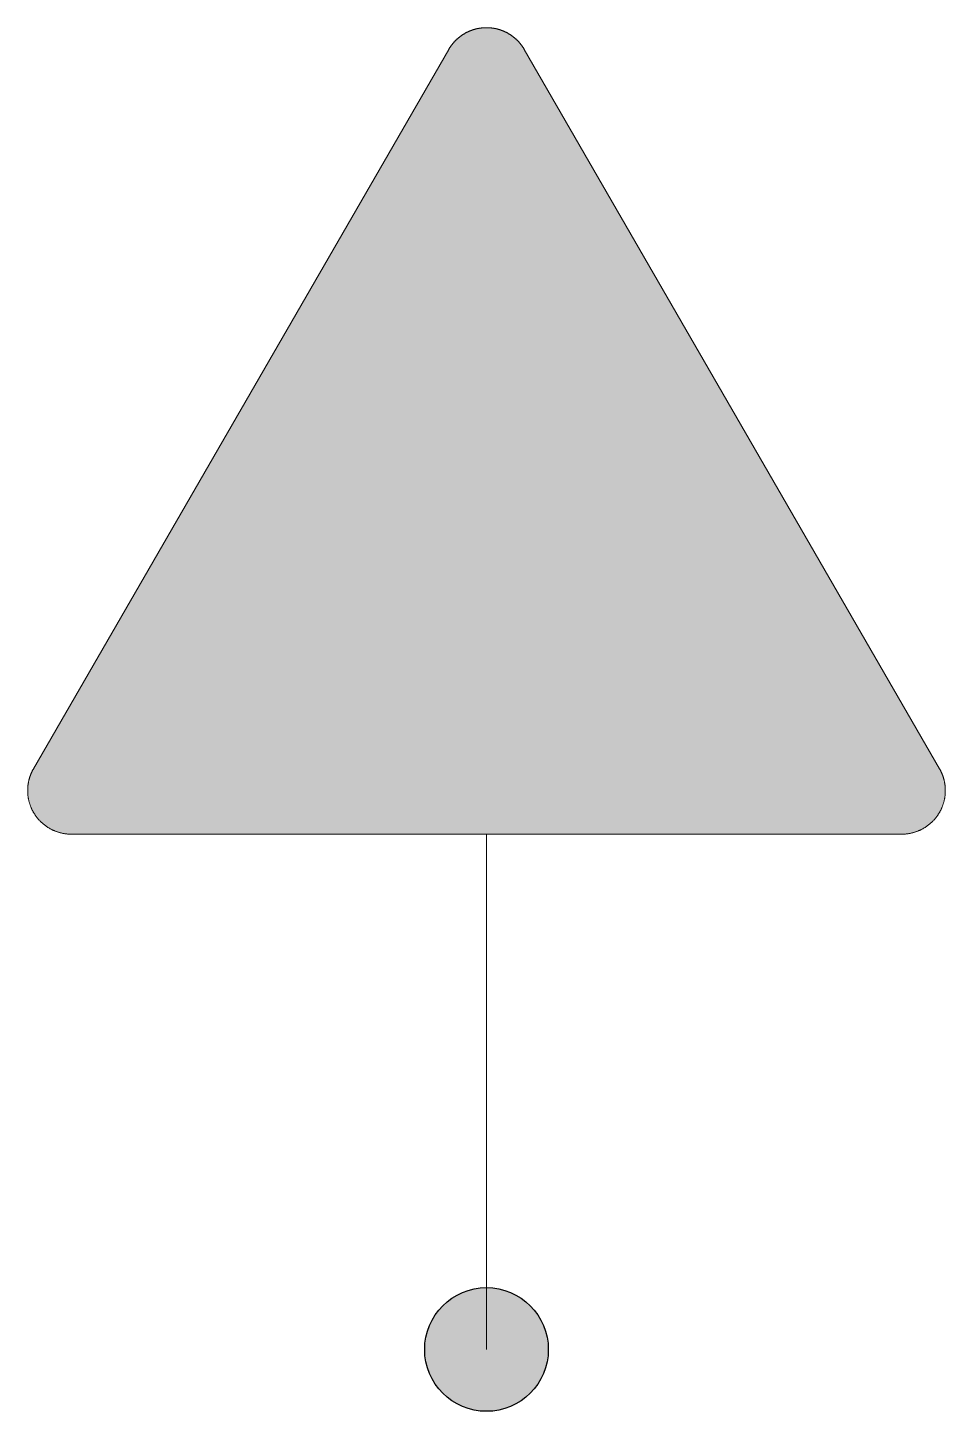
# Model space of a CAD drawing. Header units: metres. Extents: x -4.5 to 4.5, y -0.6 to 12.8.
import ezdxf

# ---------------------------------------------------------------- set-up
doc = ezdxf.new("R2010")
doc.units = ezdxf.units.M

msp = doc.modelspace()

# ---------------------------------------------------------------- hatches: boundary and pattern name
at = {"lineweight": 5, "true_color": 0xf1f0eb}
msp.add_hatch(color=7, dxfattribs=at).paths.add_polyline_path([(-4.029261, 5.000027), (-4.034526, 5.000048), (-4.039785, 5.000126), (-4.045041, 5.000279), (-4.0503, 5.000507), (-4.055481, 5.00081), (-4.06074, 5.001191), (-4.065921, 5.001572), (-4.071102, 5.002031), (-4.076283, 5.00264), (-4.081467, 5.003249), (-4.086648, 5.003858), (-4.091829, 5.00462), (-4.096935, 5.00546), (-4.102041, 5.006297), (-4.107144, 5.007212), (-4.11225, 5.008202), (-4.117356, 5.00927), (-4.122384, 5.010335), (-4.127415, 5.011556), (-4.132443, 5.012774), (-4.137474, 5.01407), (-4.142502, 5.015441), (-4.147455, 5.016812), (-4.152408, 5.018261), (-4.157361, 5.01986), (-4.162239, 5.021384), (-4.167114, 5.023061), (-4.171992, 5.024813), (-4.176867, 5.026568), (-4.18167, 5.028395), (-4.18647, 5.0303), (-4.19127, 5.032205), (-4.195995, 5.034263), (-4.200795, 5.036321), (-4.205442, 5.038379), (-4.210167, 5.040587), (-4.214817, 5.042798), (-4.219464, 5.045084), (-4.224036, 5.047445), (-4.228608, 5.049884), (-4.23318, 5.052323), (-4.237677, 5.054837), (-4.242171, 5.057429), (-4.24659, 5.060096), (-4.251012, 5.062763), (-4.255431, 5.065505), (-4.259775, 5.068247), (-4.264116, 5.071145), (-4.26846, 5.07404), (-4.272729, 5.07701), (-4.27692, 5.079983), (-4.281111, 5.083106), (-4.285302, 5.086232), (-4.289415, 5.089355), (-4.293531, 5.092631), (-4.297569, 5.09591), (-4.301607, 5.099186), (-4.30557, 5.102615), (-4.309533, 5.106044), (-4.313418, 5.109548), (-4.317228, 5.113055), (-4.321116, 5.116634), (-4.324848, 5.120294), (-4.328583, 5.124026), (-4.332315, 5.127761), (-4.335975, 5.131571), (-4.339554, 5.135381), (-4.343061, 5.139191), (-4.346565, 5.143154), (-4.349994, 5.147039), (-4.353423, 5.151077), (-4.356699, 5.15504), (-4.360053, 5.159078), (-4.363254, 5.163194), (-4.366455, 5.167307), (-4.369578, 5.171498), (-4.372626, 5.175689), (-4.375599, 5.179958), (-4.378569, 5.184149), (-4.381464, 5.188493), (-4.384362, 5.192834), (-4.387104, 5.197178), (-4.389846, 5.201597), (-4.392591, 5.206019), (-4.39518, 5.210438), (-4.397772, 5.214932), (-4.400286, 5.219429), (-4.402725, 5.224001), (-4.405164, 5.228573), (-4.407525, 5.233145), (-4.409811, 5.237792), (-4.412022, 5.242442), (-4.41423, 5.247167), (-4.416366, 5.251814), (-4.418421, 5.256614), (-4.420404, 5.261339), (-4.422384, 5.266139), (-4.424214, 5.270939), (-4.426041, 5.275742), (-4.427871, 5.280617), (-4.429548, 5.285495), (-4.431225, 5.29037), (-4.432824, 5.295248), (-4.434348, 5.300201), (-4.435797, 5.305154), (-4.437243, 5.310182), (-4.438539, 5.315135), (-4.439835, 5.320166), (-4.441131, 5.325194), (-4.442274, 5.330225), (-4.443339, 5.335253), (-4.444407, 5.340359), (-4.445397, 5.345465), (-4.446312, 5.350568), (-4.447227, 5.355674), (-4.447989, 5.360855), (-4.448751, 5.365961), (-4.449435, 5.371142), (-4.450044, 5.376326), (-4.450578, 5.381507), (-4.451037, 5.386688), (-4.451493, 5.391869), (-4.451799, 5.397128), (-4.452102, 5.402309), (-4.45233, 5.407568), (-4.452483, 5.412824), (-4.452636, 5.418083), (-4.452636, 5.423339), (-4.452636, 5.426768), (-4.452561, 5.430275), (-4.452483, 5.433779), (-4.452408, 5.437208), (-4.452255, 5.440715), (-4.452102, 5.444219), (-4.451949, 5.447648), (-4.451721, 5.451152), (-4.451493, 5.454581), (-4.451187, 5.45801), (-4.450884, 5.461517), (-4.450578, 5.464946), (-4.450197, 5.468375), (-4.449816, 5.471804), (-4.449435, 5.475308), (-4.448979, 5.478737), (-4.44852, 5.482166), (-4.448064, 5.485595), (-4.44753, 5.488949), (-4.446921, 5.492378), (-4.446387, 5.495807), (-4.445778, 5.499236), (-4.445169, 5.502587), (-4.444482, 5.506016), (-4.443798, 5.50937), (-4.443036, 5.512799), (-4.442349, 5.516153), (-4.441587, 5.519504), (-4.44075, 5.522858), (-4.43991, 5.526209), (-4.439073, 5.529563), (-4.438158, 5.532917), (-4.437321, 5.536268), (-4.436328, 5.539544), (-4.435416, 5.542898), (-4.434423, 5.546174), (-4.433358, 5.549528), (-4.432368, 5.552804), (-4.4313, 5.55608), (-4.430157, 5.559356), (-4.429014, 5.562635), (-4.427871, 5.565833), (-4.426728, 5.569112), (-4.42551, 5.572388), (-4.424289, 5.575589), (-4.422993, 5.578787), (-4.421775, 5.582066), (-4.420404, 5.585264), (-4.419108, 5.58839), (-4.417737, 5.591591), (-4.416366, 5.594789), (-4.414917, 5.597915), (-4.413468, 5.601116), (-4.412022, 5.604239), (-4.410498, 5.607362), (-4.408974, 5.610488), (-4.40745, 5.613611), (-4.405848, 5.616659), (-4.404249, 5.619785), (-4.40265, 5.622833), (-4.400973, 5.625881), (-4.399371, 5.628929), (-4.397619, 5.631977), (-4.395942, 5.635025), (-0.366591, 12.613952), (-0.364887, 12.616925), (-0.363135, 12.619898), (-0.361305, 12.622868), (-0.359478, 12.625841), (-0.357648, 12.628811), (-0.355743, 12.631709), (-0.353838, 12.634604), (-0.351933, 12.637499), (-0.350028, 12.640394), (-0.348048, 12.643214), (-0.346065, 12.646109), (-0.344085, 12.648929), (-0.342027, 12.651749), (-0.339969, 12.654491), (-0.337911, 12.657311), (-0.335778, 12.660053), (-0.333645, 12.662798), (-0.331512, 12.665465), (-0.329379, 12.668207), (-0.327168, 12.670874), (-0.324957, 12.673541), (-0.322749, 12.676208), (-0.320538, 12.6788), (-0.318252, 12.681389), (-0.315966, 12.683981), (-0.31368, 12.686573), (-0.311319, 12.689087), (-0.308955, 12.691676), (-0.306594, 12.694115), (-0.304233, 12.696629), (-0.301794, 12.699146), (-0.299355, 12.701582), (-0.296916, 12.704021), (-0.294402, 12.706385), (-0.291963, 12.708821), (-0.289449, 12.711185), (-0.286935, 12.713546), (-0.284343, 12.715832), (-0.281754, 12.718196), (-0.279237, 12.720482), (-0.27657, 12.72269), (-0.273981, 12.724976), (-0.271314, 12.727187), (-0.268647, 12.729395), (-0.26598, 12.731606), (-0.263313, 12.733739), (-0.260568, 12.735872), (-0.257826, 12.738008), (-0.255084, 12.740141), (-0.252339, 12.742199), (-0.249519, 12.744254), (-0.246702, 12.746237), (-0.243882, 12.748295), (-0.241062, 12.750275), (-0.238167, 12.752255), (-0.235272, 12.75416), (-0.232374, 12.756065), (-0.229479, 12.75797), (-0.226584, 12.759875), (-0.223611, 12.761705), (-0.220641, 12.763535), (-0.217668, 12.765287), (-0.214698, 12.767114), (-0.211725, 12.768869), (-0.208677, 12.770543), (-0.205629, 12.772298), (-0.202581, 12.773972), (-0.199533, 12.775574), (-0.196485, 12.777251), (-0.193362, 12.77885), (-0.190236, 12.780374), (-0.187188, 12.781973), (-0.184065, 12.783497), (-0.180939, 12.784946), (-0.177741, 12.78647), (-0.174615, 12.787841), (-0.171492, 12.78929), (-0.168291, 12.790661), (-0.16509, 12.792032), (-0.161889, 12.793403), (-0.158691, 12.794699), (-0.15549, 12.795995), (-0.152289, 12.797213), (-0.149013, 12.798434), (-0.145812, 12.799652), (-0.142536, 12.800873), (-0.13926, 12.802016), (-0.135981, 12.803081), (-0.132705, 12.804224), (-0.129429, 12.805292), (-0.126153, 12.806357), (-0.122877, 12.80735), (-0.119523, 12.80834), (-0.116247, 12.80933), (-0.112893, 12.810245), (-0.109542, 12.81116), (-0.106263, 12.811997), (-0.102912, 12.812912), (-0.099558, 12.813674), (-0.096207, 12.814511), (-0.092778, 12.815273), (-0.089424, 12.816035), (-0.08607, 12.816722), (-0.082641, 12.817406), (-0.07929, 12.818093), (-0.075861, 12.818702), (-0.072507, 12.819311), (-0.069078, 12.819923), (-0.065649, 12.820454), (-0.06222, 12.820988), (-0.058791, 12.821447), (-0.055362, 12.821903), (-0.051933, 12.822359), (-0.048504, 12.822818), (-0.045075, 12.823199), (-0.041646, 12.823502), (-0.038142, 12.823883), (-0.034713, 12.824189), (-0.031284, 12.824417), (-0.027777, 12.824645), (-0.024348, 12.824876), (-0.020844, 12.825026), (-0.017415, 12.825257), (-0.013911, 12.825332), (-0.010482, 12.825485), (-0.006975, 12.82556), (-0.003471, 12.82556), (-0.000042, 12.82556), (0.003465, 12.82556), (0.006969, 12.82556), (0.010398, 12.825485), (0.013902, 12.825332), (0.017409, 12.825257), (0.020838, 12.825026), (0.024342, 12.824876), (0.027771, 12.824645), (0.0312, 12.824417), (0.034707, 12.824189), (0.038136, 12.823883), (0.041565, 12.823502), (0.045069, 12.823199), (0.048498, 12.822818), (0.051927, 12.822359), (0.055356, 12.821903), (0.058785, 12.821447), (0.062214, 12.820988), (0.065643, 12.820454), (0.069072, 12.819923), (0.072426, 12.819311), (0.075855, 12.818702), (0.079284, 12.818093), (0.082635, 12.817406), (0.086064, 12.816722), (0.089418, 12.816035), (0.092769, 12.815273), (0.096123, 12.814511), (0.099477, 12.813674), (0.102828, 12.812912), (0.106182, 12.811997), (0.109533, 12.81116), (0.112887, 12.810245), (0.116241, 12.80933), (0.119517, 12.80834), (0.122868, 12.80735), (0.126147, 12.806357), (0.129423, 12.805292), (0.132699, 12.804224), (0.135975, 12.803081), (0.139251, 12.802016), (0.14253, 12.800873), (0.145728, 12.799652), (0.149007, 12.798434), (0.152205, 12.797213), (0.155484, 12.795995), (0.158682, 12.794699), (0.161883, 12.793403), (0.165084, 12.792032), (0.168207, 12.790661), (0.171408, 12.78929), (0.174609, 12.787841), (0.177732, 12.78647), (0.180858, 12.784946), (0.183981, 12.783497), (0.187107, 12.781973), (0.19023, 12.780374), (0.193353, 12.77885), (0.196401, 12.777251), (0.199449, 12.775574), (0.202575, 12.773972), (0.205623, 12.772298), (0.208593, 12.770543), (0.211641, 12.768869), (0.214689, 12.767114), (0.217662, 12.765287), (0.220635, 12.763535), (0.223605, 12.761705), (0.2265, 12.759875), (0.229473, 12.75797), (0.232368, 12.756065), (0.235263, 12.75416), (0.238161, 12.752255), (0.240978, 12.750275), (0.243876, 12.748295), (0.246693, 12.746237), (0.249438, 12.744254), (0.252258, 12.742199), (0.255, 12.740141), (0.25782, 12.738008), (0.260562, 12.735872), (0.263229, 12.733739), (0.265974, 12.731606), (0.268641, 12.729395), (0.271308, 12.727187), (0.273897, 12.724976), (0.276564, 12.72269), (0.279156, 12.720482), (0.281745, 12.718196), (0.284337, 12.715832), (0.286851, 12.713546), (0.289443, 12.711185), (0.291957, 12.708821), (0.294396, 12.706385), (0.29691, 12.704021), (0.299349, 12.701582), (0.301788, 12.699146), (0.304149, 12.696629), (0.306588, 12.694115), (0.308949, 12.691676), (0.311313, 12.689087), (0.313599, 12.686573), (0.31596, 12.683981), (0.318246, 12.681389), (0.320457, 12.6788), (0.322743, 12.676208), (0.324951, 12.673541), (0.327162, 12.670874), (0.32937, 12.668207), (0.331506, 12.665465), (0.333639, 12.662798), (0.335772, 12.660053), (0.337905, 12.657311), (0.339963, 12.654491), (0.342021, 12.651749), (0.344001, 12.648929), (0.346059, 12.646109), (0.348039, 12.643214), (0.349944, 12.640394), (0.351927, 12.637499), (0.353832, 12.634604), (0.355737, 12.631709), (0.357564, 12.628811), (0.359469, 12.625841), (0.361299, 12.622868), (0.363051, 12.619898), (0.364881, 12.616925), (0.366558, 12.613877), (4.395909, 5.635025), (4.397613, 5.631977), (4.39929, 5.628929), (4.400967, 5.625881), (4.402641, 5.622833), (4.404243, 5.619785), (4.405842, 5.616659), (4.407444, 5.613611), (4.408968, 5.610488), (4.410492, 5.607362), (4.412016, 5.604239), (4.413462, 5.601116), (4.414911, 5.597915), (4.416282, 5.594789), (4.417731, 5.591591), (4.419102, 5.58839), (4.420398, 5.585264), (4.421691, 5.582066), (4.422987, 5.578787), (4.424283, 5.575589), (4.425501, 5.572388), (4.426722, 5.569112), (4.427865, 5.565833), (4.429008, 5.562635), (4.430151, 5.559356), (4.431216, 5.55608), (4.432284, 5.552804), (4.433352, 5.549528), (4.434342, 5.546174), (4.435332, 5.542898), (4.436322, 5.539544), (4.437237, 5.536268), (4.438152, 5.532917), (4.439067, 5.529563), (4.439904, 5.526209), (4.440741, 5.522858), (4.441503, 5.519504), (4.442265, 5.516153), (4.443027, 5.512799), (4.443714, 5.50937), (4.444476, 5.506016), (4.445085, 5.502587), (4.445772, 5.499236), (4.446306, 5.495807), (4.446915, 5.492378), (4.447449, 5.488949), (4.44798, 5.485595), (4.448514, 5.482166), (4.448973, 5.478737), (4.449354, 5.475308), (4.44981, 5.471804), (4.450191, 5.468375), (4.450572, 5.464946), (4.450878, 5.461517), (4.451181, 5.45801), (4.451409, 5.454581), (4.45164, 5.451152), (4.451868, 5.447648), (4.452096, 5.444219), (4.452249, 5.440715), (4.452324, 5.437208), (4.452477, 5.433779), (4.452552, 5.430275), (4.452552, 5.426768), (4.452552, 5.423339), (4.452552, 5.418083), (4.452477, 5.412824), (4.452324, 5.407568), (4.452096, 5.402309), (4.45179, 5.397128), (4.451409, 5.391869), (4.451028, 5.386688), (4.450497, 5.381507), (4.449963, 5.376326), (4.449354, 5.371142), (4.448667, 5.365961), (4.44798, 5.360855), (4.447143, 5.355674), (4.446306, 5.350568), (4.445391, 5.345465), (4.444401, 5.340359), (4.443333, 5.335253), (4.44219, 5.330225), (4.441047, 5.325194), (4.439829, 5.320166), (4.438533, 5.315135), (4.437162, 5.310182), (4.435788, 5.305154), (4.434264, 5.300201), (4.43274, 5.295248), (4.431141, 5.29037), (4.429542, 5.285495), (4.427787, 5.280617), (4.426035, 5.275742), (4.424208, 5.270939), (4.422303, 5.266139), (4.420398, 5.261339), (4.41834, 5.256614), (4.416282, 5.251814), (4.414149, 5.247167), (4.412016, 5.242442), (4.40973, 5.237792), (4.407444, 5.233145), (4.405158, 5.228573), (4.402719, 5.224001), (4.40028, 5.219429), (4.397766, 5.214932), (4.395174, 5.210438), (4.392507, 5.206019), (4.38984, 5.201597), (4.387098, 5.197178), (4.384278, 5.192834), (4.381458, 5.188493), (4.378563, 5.184149), (4.37559, 5.179958), (4.37262, 5.175689), (4.369494, 5.171498), (4.366371, 5.167307), (4.363248, 5.163194), (4.359969, 5.159078), (4.356693, 5.15504), (4.353417, 5.151077), (4.349988, 5.147039), (4.346559, 5.143154), (4.343055, 5.139191), (4.339548, 5.135381), (4.335966, 5.131571), (4.332309, 5.127761), (4.328577, 5.124026), (4.324842, 5.120294), (4.321107, 5.116634), (4.317222, 5.113055), (4.313412, 5.109548), (4.309449, 5.106044), (4.305564, 5.102615), (4.301526, 5.099186), (4.297563, 5.09591), (4.293525, 5.092631), (4.289409, 5.089355), (4.285293, 5.086232), (4.281102, 5.083106), (4.276911, 5.079983), (4.272645, 5.07701), (4.268379, 5.07404), (4.26411, 5.071145), (4.259766, 5.068247), (4.255425, 5.065505), (4.251003, 5.062763), (4.246584, 5.060096), (4.242165, 5.057429), (4.237668, 5.054837), (4.233174, 5.052323), (4.228602, 5.049884), (4.22403, 5.047445), (4.21938, 5.045084), (4.214808, 5.042798), (4.210161, 5.040587), (4.205436, 5.038379), (4.200711, 5.036321), (4.195989, 5.034263), (4.191264, 5.032205), (4.186464, 5.0303), (4.181661, 5.028395), (4.176861, 5.026568), (4.171986, 5.024813), (4.167108, 5.023061), (4.16223, 5.021384), (4.157277, 5.01986), (4.152402, 5.018261), (4.147449, 5.016812), (4.142418, 5.015441), (4.137465, 5.01407), (4.132437, 5.012774), (4.127409, 5.011556), (4.122378, 5.010335), (4.117272, 5.00927), (4.112244, 5.008202), (4.107138, 5.007212), (4.102032, 5.006297), (4.096929, 5.00546), (4.091745, 5.00462), (4.086642, 5.003858), (4.081458, 5.003249), (4.076277, 5.00264), (4.071096, 5.002031), (4.065915, 5.001572), (4.060656, 5.001191), (4.055475, 5.00081), (4.050216, 5.000507), (4.045035, 5.000279), (4.039779, 5.000126), (4.03452, 5.000048), (4.029261, 4.999973)])
at = {"lineweight": 5, "true_color": 0xac3020}
h = msp.add_hatch(color=24, dxfattribs=at)
h.paths.add_polyline_path([(-4.029261, 5.158775), (-4.036128, 5.15885), (-4.042908, 5.159078), (-4.049613, 5.159537), (-4.056321, 5.160068), (-4.063026, 5.16083), (-4.069578, 5.161823), (-4.076133, 5.162888), (-4.08261, 5.164109), (-4.089009, 5.16548), (-4.095411, 5.167079), (-4.101735, 5.168756), (-4.107984, 5.170661), (-4.114155, 5.172641), (-4.120251, 5.174777), (-4.126272, 5.177063), (-4.13229, 5.179499), (-4.138158, 5.182091), (-4.144026, 5.184833), (-4.149741, 5.187653), (-4.155381, 5.190701), (-4.161018, 5.193827), (-4.166505, 5.197025), (-4.171914, 5.200454), (-4.177248, 5.203961), (-4.182432, 5.207543), (-4.187613, 5.211275), (-4.192641, 5.215163), (-4.197594, 5.219201), (-4.202472, 5.223239), (-4.207197, 5.227505), (-4.211844, 5.231774), (-4.216341, 5.236268), (-4.220835, 5.240765), (-4.225104, 5.245412), (-4.22937, 5.250215), (-4.233486, 5.255015), (-4.237446, 5.259968), (-4.241334, 5.264996), (-4.245066, 5.270177), (-4.248648, 5.275436), (-4.252155, 5.280695), (-4.255584, 5.286104), (-4.258782, 5.291666), (-4.261908, 5.297228), (-4.264956, 5.302868), (-4.267776, 5.308658), (-4.270518, 5.314451), (-4.27311, 5.320319), (-4.275546, 5.326337), (-4.277832, 5.332358), (-4.279968, 5.338454), (-4.281948, 5.344625), (-4.283853, 5.350874), (-4.28553, 5.357198), (-4.287129, 5.3636), (-4.2885, 5.369999), (-4.289721, 5.376476), (-4.290864, 5.383031), (-4.291779, 5.389661), (-4.292541, 5.396288), (-4.293072, 5.402996), (-4.293531, 5.409701), (-4.293759, 5.416481), (-4.293912, 5.423339), (-4.293834, 5.425475), (-4.293834, 5.427683), (-4.293834, 5.429816), (-4.293759, 5.432027), (-4.293684, 5.43416), (-4.293531, 5.436371), (-4.293453, 5.438504), (-4.293303, 5.440715), (-4.29315, 5.442848), (-4.292997, 5.445056), (-4.292769, 5.447192), (-4.292616, 5.449325), (-4.292388, 5.451458), (-4.29216, 5.453669), (-4.291854, 5.455802), (-4.291626, 5.457935), (-4.29132, 5.460068), (-4.291017, 5.462201), (-4.290711, 5.464337), (-4.29033, 5.46647), (-4.289949, 5.468603), (-4.289568, 5.470736), (-4.289187, 5.472869), (-4.288806, 5.475005), (-4.28835, 5.477138), (-4.287891, 5.479196), (-4.287435, 5.481329), (-4.286976, 5.483462), (-4.286445, 5.48552), (-4.285911, 5.487653), (-4.285377, 5.489711), (-4.284843, 5.491769), (-4.284309, 5.493902), (-4.2837, 5.49596), (-4.283091, 5.498015), (-4.282482, 5.500073), (-4.281873, 5.502206), (-4.281186, 5.504264), (-4.280499, 5.506247), (-4.279815, 5.508302), (-4.279128, 5.51036), (-4.278444, 5.512418), (-4.277682, 5.514476), (-4.27692, 5.516456), (-4.276158, 5.518514), (-4.275396, 5.520494), (-4.274556, 5.522477), (-4.273719, 5.524535), (-4.272879, 5.526515), (-4.272042, 5.528495), (-4.271205, 5.530478), (-4.27029, 5.532458), (-4.269375, 5.534441), (-4.26846, 5.536346), (-4.267545, 5.538326), (-4.266633, 5.540306), (-4.26564, 5.542211), (-4.26465, 5.544194), (-4.26366, 5.546099), (-4.26267, 5.548004), (-4.261602, 5.549909), (-4.260537, 5.551814), (-4.259469, 5.553719), (-4.258401, 5.555624), (-0.229092, 12.534575), (-0.22689, 12.538364), (-0.224604, 12.542096), (-0.22224, 12.545831), (-0.219801, 12.549488), (-0.217365, 12.553145), (-0.214773, 12.556727), (-0.212259, 12.560231), (-0.209592, 12.563738), (-0.206925, 12.567167), (-0.20418, 12.570518), (-0.201363, 12.573872), (-0.198543, 12.577148), (-0.195648, 12.580349), (-0.192675, 12.58355), (-0.189702, 12.586673), (-0.186654, 12.589721), (-0.183606, 12.592769), (-0.180483, 12.595742), (-0.177282, 12.598637), (-0.174081, 12.601457), (-0.170805, 12.604277), (-0.167529, 12.607019), (-0.164175, 12.609761), (-0.160824, 12.612353), (-0.157395, 12.614945), (-0.153888, 12.617459), (-0.150384, 12.619898), (-0.14688, 12.622334), (-0.143298, 12.624698), (-0.139641, 12.626984), (-0.135981, 12.629192), (-0.132324, 12.631403), (-0.128592, 12.633461), (-0.124782, 12.635519), (-0.121047, 12.637499), (-0.117162, 12.639479), (-0.113352, 12.641309), (-0.109464, 12.643139), (-0.105501, 12.644891), (-0.101616, 12.646568), (-0.097578, 12.648167), (-0.093615, 12.649691), (-0.089577, 12.651215), (-0.085539, 12.652664), (-0.081423, 12.653957), (-0.077307, 12.655253), (-0.073194, 12.656474), (-0.069078, 12.657692), (-0.064887, 12.65876), (-0.060696, 12.659825), (-0.05643, 12.66074), (-0.052239, 12.661655), (-0.04797, 12.662492), (-0.043704, 12.663179), (-0.03936, 12.663863), (-0.035094, 12.664475), (-0.03075, 12.665006), (-0.026406, 12.66554), (-0.021987, 12.665921), (-0.017643, 12.666227), (-0.013224, 12.66653), (-0.00888, 12.666683), (-0.004461, 12.666761), (-0.000042, 12.666836), (0.004377, 12.666761), (0.008799, 12.666683), (0.013218, 12.66653), (0.017637, 12.666227), (0.021981, 12.665921), (0.026325, 12.66554), (0.030666, 12.665006), (0.03501, 12.664475), (0.039354, 12.663863), (0.04362, 12.663179), (0.047889, 12.662492), (0.052155, 12.661655), (0.056424, 12.66074), (0.060615, 12.659825), (0.064881, 12.65876), (0.068997, 12.657692), (0.073188, 12.656474), (0.077301, 12.655253), (0.081417, 12.653957), (0.08553, 12.652664), (0.089571, 12.651215), (0.093609, 12.649691), (0.097572, 12.648167), (0.101532, 12.646568), (0.105495, 12.644891), (0.109458, 12.643139), (0.113343, 12.641309), (0.117153, 12.639479), (0.120963, 12.637499), (0.124773, 12.635519), (0.128583, 12.633461), (0.132243, 12.631403), (0.135975, 12.629192), (0.139632, 12.626984), (0.143214, 12.624698), (0.146796, 12.622334), (0.150378, 12.619898), (0.153882, 12.617459), (0.157311, 12.614945), (0.16074, 12.612353), (0.164169, 12.609761), (0.167523, 12.607019), (0.170799, 12.604277), (0.174075, 12.601457), (0.177276, 12.598637), (0.180477, 12.595742), (0.1836, 12.592769), (0.186648, 12.589721), (0.189696, 12.586673), (0.192669, 12.58355), (0.195639, 12.580349), (0.198537, 12.577148), (0.201354, 12.573872), (0.204174, 12.570518), (0.206919, 12.567167), (0.209586, 12.563738), (0.212253, 12.560231), (0.214842, 12.556727), (0.217356, 12.553145), (0.219795, 12.549488), (0.222234, 12.545831), (0.224595, 12.542096), (0.226881, 12.538364), (0.229167, 12.534554), (4.258443, 5.555651), (4.259463, 5.553719), (4.260528, 5.551814), (4.261596, 5.549909), (4.262664, 5.548004), (4.263654, 5.546099), (4.264644, 5.544194), (4.265634, 5.542211), (4.266549, 5.540306), (4.267539, 5.538326), (4.268454, 5.536346), (4.269369, 5.534441), (4.270284, 5.532458), (4.271196, 5.530478), (4.272036, 5.528495), (4.272873, 5.526515), (4.273713, 5.524535), (4.27455, 5.522477), (4.275312, 5.520494), (4.276149, 5.518514), (4.276911, 5.516456), (4.277673, 5.514476), (4.27836, 5.512418), (4.279122, 5.51036), (4.279809, 5.508302), (4.280493, 5.506247), (4.28118, 5.504264), (4.281789, 5.502206), (4.282476, 5.500073), (4.283085, 5.498015), (4.283694, 5.49596), (4.284228, 5.493902), (4.284837, 5.491769), (4.285371, 5.489711), (4.285905, 5.487653), (4.286436, 5.48552), (4.286895, 5.483462), (4.287429, 5.481329), (4.287885, 5.479196), (4.288341, 5.477138), (4.288722, 5.475005), (4.289181, 5.472869), (4.289562, 5.470736), (4.289943, 5.468603), (4.290324, 5.46647), (4.290627, 5.464337), (4.290933, 5.462201), (4.291239, 5.460068), (4.291542, 5.457935), (4.291848, 5.455802), (4.292076, 5.453669), (4.292304, 5.451458), (4.292532, 5.449325), (4.292763, 5.447192), (4.292913, 5.445056), (4.293144, 5.442848), (4.293294, 5.440715), (4.293372, 5.438504), (4.293525, 5.436371), (4.2936, 5.43416), (4.293675, 5.432027), (4.293753, 5.429816), (4.293828, 5.427683), (4.293828, 5.425475), (4.293828, 5.423339), (4.293753, 5.416481), (4.293525, 5.409701), (4.293066, 5.402996), (4.292457, 5.396288), (4.291695, 5.389661), (4.29078, 5.383031), (4.289715, 5.376476), (4.288494, 5.369999), (4.287048, 5.3636), (4.285524, 5.357198), (4.283769, 5.350874), (4.281942, 5.344625), (4.279959, 5.338454), (4.277751, 5.332358), (4.275465, 5.326337), (4.273026, 5.320319), (4.270434, 5.314451), (4.267767, 5.308658), (4.264872, 5.302868), (4.261902, 5.297228), (4.258776, 5.291666), (4.2555, 5.286104), (4.252146, 5.280695), (4.248642, 5.275436), (4.24506, 5.270177), (4.24125, 5.264996), (4.23744, 5.259968), (4.233402, 5.255015), (4.229286, 5.250215), (4.225095, 5.245412), (4.220754, 5.240765), (4.216332, 5.236268), (4.211838, 5.231774), (4.207188, 5.227505), (4.202388, 5.223239), (4.197588, 5.219201), (4.192635, 5.215163), (4.187529, 5.211275), (4.182423, 5.207543), (4.177167, 5.203961), (4.171833, 5.200454), (4.166421, 5.197025), (4.160937, 5.193827), (4.155372, 5.190701), (4.149735, 5.187653), (4.143942, 5.184833), (4.138152, 5.182091), (4.132284, 5.179499), (4.126266, 5.177063), (4.120245, 5.174777), (4.114149, 5.172641), (4.107978, 5.170661), (4.101729, 5.168756), (4.095405, 5.167079), (4.089003, 5.16548), (4.082601, 5.164109), (4.076124, 5.162888), (4.069572, 5.161823), (4.062942, 5.16083), (4.056312, 5.160068), (4.049607, 5.159537), (4.042902, 5.159078), (4.036119, 5.15885), (4.029261, 5.158775)])
h.paths.add_polyline_path([(-3.11268, 5.952527), (0.000015, 11.34395), (3.112755, 5.952527)], flags=16)
at = {"lineweight": 5, "true_color": 0x2a292a}
h = msp.add_hatch(color=250, dxfattribs=at)
h.paths.add_polyline_path([(-0.634983, 6.270026), (-0.634983, 9.445025), (-0.21165, 9.445025), (-0.21165, 6.270026)])
h.paths.add_polyline_path([(0.74085, 6.270026), (0.74085, 7.629275), (0.211683, 8.158442), (0.211683, 9.445025), (0.635016, 9.445025), (0.635016, 8.333777), (1.164183, 7.80461), (1.164183, 6.270026)], flags=16)
h = msp.add_hatch(color=0)
h.dxf.hatch_style = 1
h.paths.add_polyline_path([(0.6, 0, 1), (-0.6, 0, 1)])

# ---------------------------------------------------------------- linework, layer by layer
at = {"lineweight": 9}
msp.add_line((0, 5), (0, 2.5), dxfattribs=at)
at = {"color": 0, "lineweight": 9}
msp.add_line((0, 2.5), (0, 0), dxfattribs=at)
at = {"color": 7, "lineweight": 5, "true_color": 0xf1f0eb}
msp.add_lwpolyline([(-4.029261, 5.000027), (-4.034526, 5.000048), (-4.039785, 5.000126), (-4.045041, 5.000279), (-4.0503, 5.000507), (-4.055481, 5.00081), (-4.06074, 5.001191), (-4.065921, 5.001572), (-4.071102, 5.002031), (-4.076283, 5.00264), (-4.081467, 5.003249), (-4.086648, 5.003858), (-4.091829, 5.00462), (-4.096935, 5.00546), (-4.102041, 5.006297), (-4.107144, 5.007212), (-4.11225, 5.008202), (-4.117356, 5.00927), (-4.122384, 5.010335), (-4.127415, 5.011556), (-4.132443, 5.012774), (-4.137474, 5.01407), (-4.142502, 5.015441), (-4.147455, 5.016812), (-4.152408, 5.018261), (-4.157361, 5.01986), (-4.162239, 5.021384), (-4.167114, 5.023061), (-4.171992, 5.024813), (-4.176867, 5.026568), (-4.18167, 5.028395), (-4.18647, 5.0303), (-4.19127, 5.032205), (-4.195995, 5.034263), (-4.200795, 5.036321), (-4.205442, 5.038379), (-4.210167, 5.040587), (-4.214817, 5.042798), (-4.219464, 5.045084), (-4.224036, 5.047445), (-4.228608, 5.049884), (-4.23318, 5.052323), (-4.237677, 5.054837), (-4.242171, 5.057429), (-4.24659, 5.060096), (-4.251012, 5.062763), (-4.255431, 5.065505), (-4.259775, 5.068247), (-4.264116, 5.071145), (-4.26846, 5.07404), (-4.272729, 5.07701), (-4.27692, 5.079983), (-4.281111, 5.083106), (-4.285302, 5.086232), (-4.289415, 5.089355), (-4.293531, 5.092631), (-4.297569, 5.09591), (-4.301607, 5.099186), (-4.30557, 5.102615), (-4.309533, 5.106044), (-4.313418, 5.109548), (-4.317228, 5.113055), (-4.321116, 5.116634), (-4.324848, 5.120294), (-4.328583, 5.124026), (-4.332315, 5.127761), (-4.335975, 5.131571), (-4.339554, 5.135381), (-4.343061, 5.139191), (-4.346565, 5.143154), (-4.349994, 5.147039), (-4.353423, 5.151077), (-4.356699, 5.15504), (-4.360053, 5.159078), (-4.363254, 5.163194), (-4.366455, 5.167307), (-4.369578, 5.171498), (-4.372626, 5.175689), (-4.375599, 5.179958), (-4.378569, 5.184149), (-4.381464, 5.188493), (-4.384362, 5.192834), (-4.387104, 5.197178), (-4.389846, 5.201597), (-4.392591, 5.206019), (-4.39518, 5.210438), (-4.397772, 5.214932), (-4.400286, 5.219429), (-4.402725, 5.224001), (-4.405164, 5.228573), (-4.407525, 5.233145), (-4.409811, 5.237792), (-4.412022, 5.242442), (-4.41423, 5.247167), (-4.416366, 5.251814), (-4.418421, 5.256614), (-4.420404, 5.261339), (-4.422384, 5.266139), (-4.424214, 5.270939), (-4.426041, 5.275742), (-4.427871, 5.280617), (-4.429548, 5.285495), (-4.431225, 5.29037), (-4.432824, 5.295248), (-4.434348, 5.300201), (-4.435797, 5.305154), (-4.437243, 5.310182), (-4.438539, 5.315135), (-4.439835, 5.320166), (-4.441131, 5.325194), (-4.442274, 5.330225), (-4.443339, 5.335253), (-4.444407, 5.340359), (-4.445397, 5.345465), (-4.446312, 5.350568), (-4.447227, 5.355674), (-4.447989, 5.360855), (-4.448751, 5.365961), (-4.449435, 5.371142), (-4.450044, 5.376326), (-4.450578, 5.381507), (-4.451037, 5.386688), (-4.451493, 5.391869), (-4.451799, 5.397128), (-4.452102, 5.402309), (-4.45233, 5.407568), (-4.452483, 5.412824), (-4.452636, 5.418083), (-4.452636, 5.423339), (-4.452636, 5.426768), (-4.452561, 5.430275), (-4.452483, 5.433779), (-4.452408, 5.437208), (-4.452255, 5.440715), (-4.452102, 5.444219), (-4.451949, 5.447648), (-4.451721, 5.451152), (-4.451493, 5.454581), (-4.451187, 5.45801), (-4.450884, 5.461517), (-4.450578, 5.464946), (-4.450197, 5.468375), (-4.449816, 5.471804), (-4.449435, 5.475308), (-4.448979, 5.478737), (-4.44852, 5.482166), (-4.448064, 5.485595), (-4.44753, 5.488949), (-4.446921, 5.492378), (-4.446387, 5.495807), (-4.445778, 5.499236), (-4.445169, 5.502587), (-4.444482, 5.506016), (-4.443798, 5.50937), (-4.443036, 5.512799), (-4.442349, 5.516153), (-4.441587, 5.519504), (-4.44075, 5.522858), (-4.43991, 5.526209), (-4.439073, 5.529563), (-4.438158, 5.532917), (-4.437321, 5.536268), (-4.436328, 5.539544), (-4.435416, 5.542898), (-4.434423, 5.546174), (-4.433358, 5.549528), (-4.432368, 5.552804), (-4.4313, 5.55608), (-4.430157, 5.559356), (-4.429014, 5.562635), (-4.427871, 5.565833), (-4.426728, 5.569112), (-4.42551, 5.572388), (-4.424289, 5.575589), (-4.422993, 5.578787), (-4.421775, 5.582066), (-4.420404, 5.585264), (-4.419108, 5.58839), (-4.417737, 5.591591), (-4.416366, 5.594789), (-4.414917, 5.597915), (-4.413468, 5.601116), (-4.412022, 5.604239), (-4.410498, 5.607362), (-4.408974, 5.610488), (-4.40745, 5.613611), (-4.405848, 5.616659), (-4.404249, 5.619785), (-4.40265, 5.622833), (-4.400973, 5.625881), (-4.399371, 5.628929), (-4.397619, 5.631977), (-4.395942, 5.635025), (-0.366591, 12.613952), (-0.364887, 12.616925), (-0.363135, 12.619898), (-0.361305, 12.622868), (-0.359478, 12.625841), (-0.357648, 12.628811), (-0.355743, 12.631709), (-0.353838, 12.634604), (-0.351933, 12.637499), (-0.350028, 12.640394), (-0.348048, 12.643214), (-0.346065, 12.646109), (-0.344085, 12.648929), (-0.342027, 12.651749), (-0.339969, 12.654491), (-0.337911, 12.657311), (-0.335778, 12.660053), (-0.333645, 12.662798), (-0.331512, 12.665465), (-0.329379, 12.668207), (-0.327168, 12.670874), (-0.324957, 12.673541), (-0.322749, 12.676208), (-0.320538, 12.6788), (-0.318252, 12.681389), (-0.315966, 12.683981), (-0.31368, 12.686573), (-0.311319, 12.689087), (-0.308955, 12.691676), (-0.306594, 12.694115), (-0.304233, 12.696629), (-0.301794, 12.699146), (-0.299355, 12.701582), (-0.296916, 12.704021), (-0.294402, 12.706385), (-0.291963, 12.708821), (-0.289449, 12.711185), (-0.286935, 12.713546), (-0.284343, 12.715832), (-0.281754, 12.718196), (-0.279237, 12.720482), (-0.27657, 12.72269), (-0.273981, 12.724976), (-0.271314, 12.727187), (-0.268647, 12.729395), (-0.26598, 12.731606), (-0.263313, 12.733739), (-0.260568, 12.735872), (-0.257826, 12.738008), (-0.255084, 12.740141), (-0.252339, 12.742199), (-0.249519, 12.744254), (-0.246702, 12.746237), (-0.243882, 12.748295), (-0.241062, 12.750275), (-0.238167, 12.752255), (-0.235272, 12.75416), (-0.232374, 12.756065), (-0.229479, 12.75797), (-0.226584, 12.759875), (-0.223611, 12.761705), (-0.220641, 12.763535), (-0.217668, 12.765287), (-0.214698, 12.767114), (-0.211725, 12.768869), (-0.208677, 12.770543), (-0.205629, 12.772298), (-0.202581, 12.773972), (-0.199533, 12.775574), (-0.196485, 12.777251), (-0.193362, 12.77885), (-0.190236, 12.780374), (-0.187188, 12.781973), (-0.184065, 12.783497), (-0.180939, 12.784946), (-0.177741, 12.78647), (-0.174615, 12.787841), (-0.171492, 12.78929), (-0.168291, 12.790661), (-0.16509, 12.792032), (-0.161889, 12.793403), (-0.158691, 12.794699), (-0.15549, 12.795995), (-0.152289, 12.797213), (-0.149013, 12.798434), (-0.145812, 12.799652), (-0.142536, 12.800873), (-0.13926, 12.802016), (-0.135981, 12.803081), (-0.132705, 12.804224), (-0.129429, 12.805292), (-0.126153, 12.806357), (-0.122877, 12.80735), (-0.119523, 12.80834), (-0.116247, 12.80933), (-0.112893, 12.810245), (-0.109542, 12.81116), (-0.106263, 12.811997), (-0.102912, 12.812912), (-0.099558, 12.813674), (-0.096207, 12.814511), (-0.092778, 12.815273), (-0.089424, 12.816035), (-0.08607, 12.816722), (-0.082641, 12.817406), (-0.07929, 12.818093), (-0.075861, 12.818702), (-0.072507, 12.819311), (-0.069078, 12.819923), (-0.065649, 12.820454), (-0.06222, 12.820988), (-0.058791, 12.821447), (-0.055362, 12.821903), (-0.051933, 12.822359), (-0.048504, 12.822818), (-0.045075, 12.823199), (-0.041646, 12.823502), (-0.038142, 12.823883), (-0.034713, 12.824189), (-0.031284, 12.824417), (-0.027777, 12.824645), (-0.024348, 12.824876), (-0.020844, 12.825026), (-0.017415, 12.825257), (-0.013911, 12.825332), (-0.010482, 12.825485), (-0.006975, 12.82556), (-0.003471, 12.82556), (-0.000042, 12.82556), (0.003465, 12.82556), (0.006969, 12.82556), (0.010398, 12.825485), (0.013902, 12.825332), (0.017409, 12.825257), (0.020838, 12.825026), (0.024342, 12.824876), (0.027771, 12.824645), (0.0312, 12.824417), (0.034707, 12.824189), (0.038136, 12.823883), (0.041565, 12.823502), (0.045069, 12.823199), (0.048498, 12.822818), (0.051927, 12.822359), (0.055356, 12.821903), (0.058785, 12.821447), (0.062214, 12.820988), (0.065643, 12.820454), (0.069072, 12.819923), (0.072426, 12.819311), (0.075855, 12.818702), (0.079284, 12.818093), (0.082635, 12.817406), (0.086064, 12.816722), (0.089418, 12.816035), (0.092769, 12.815273), (0.096123, 12.814511), (0.099477, 12.813674), (0.102828, 12.812912), (0.106182, 12.811997), (0.109533, 12.81116), (0.112887, 12.810245), (0.116241, 12.80933), (0.119517, 12.80834), (0.122868, 12.80735), (0.126147, 12.806357), (0.129423, 12.805292), (0.132699, 12.804224), (0.135975, 12.803081), (0.139251, 12.802016), (0.14253, 12.800873), (0.145728, 12.799652), (0.149007, 12.798434), (0.152205, 12.797213), (0.155484, 12.795995), (0.158682, 12.794699), (0.161883, 12.793403), (0.165084, 12.792032), (0.168207, 12.790661), (0.171408, 12.78929), (0.174609, 12.787841), (0.177732, 12.78647), (0.180858, 12.784946), (0.183981, 12.783497), (0.187107, 12.781973), (0.19023, 12.780374), (0.193353, 12.77885), (0.196401, 12.777251), (0.199449, 12.775574), (0.202575, 12.773972), (0.205623, 12.772298), (0.208593, 12.770543), (0.211641, 12.768869), (0.214689, 12.767114), (0.217662, 12.765287), (0.220635, 12.763535), (0.223605, 12.761705), (0.2265, 12.759875), (0.229473, 12.75797), (0.232368, 12.756065), (0.235263, 12.75416), (0.238161, 12.752255), (0.240978, 12.750275), (0.243876, 12.748295), (0.246693, 12.746237), (0.249438, 12.744254), (0.252258, 12.742199), (0.255, 12.740141), (0.25782, 12.738008), (0.260562, 12.735872), (0.263229, 12.733739), (0.265974, 12.731606), (0.268641, 12.729395), (0.271308, 12.727187), (0.273897, 12.724976), (0.276564, 12.72269), (0.279156, 12.720482), (0.281745, 12.718196), (0.284337, 12.715832), (0.286851, 12.713546), (0.289443, 12.711185), (0.291957, 12.708821), (0.294396, 12.706385), (0.29691, 12.704021), (0.299349, 12.701582), (0.301788, 12.699146), (0.304149, 12.696629), (0.306588, 12.694115), (0.308949, 12.691676), (0.311313, 12.689087), (0.313599, 12.686573), (0.31596, 12.683981), (0.318246, 12.681389), (0.320457, 12.6788), (0.322743, 12.676208), (0.324951, 12.673541), (0.327162, 12.670874), (0.32937, 12.668207), (0.331506, 12.665465), (0.333639, 12.662798), (0.335772, 12.660053), (0.337905, 12.657311), (0.339963, 12.654491), (0.342021, 12.651749), (0.344001, 12.648929), (0.346059, 12.646109), (0.348039, 12.643214), (0.349944, 12.640394), (0.351927, 12.637499), (0.353832, 12.634604), (0.355737, 12.631709), (0.357564, 12.628811), (0.359469, 12.625841), (0.361299, 12.622868), (0.363051, 12.619898), (0.364881, 12.616925), (0.366558, 12.613877), (4.395909, 5.635025), (4.397613, 5.631977), (4.39929, 5.628929), (4.400967, 5.625881), (4.402641, 5.622833), (4.404243, 5.619785), (4.405842, 5.616659), (4.407444, 5.613611), (4.408968, 5.610488), (4.410492, 5.607362), (4.412016, 5.604239), (4.413462, 5.601116), (4.414911, 5.597915), (4.416282, 5.594789), (4.417731, 5.591591), (4.419102, 5.58839), (4.420398, 5.585264), (4.421691, 5.582066), (4.422987, 5.578787), (4.424283, 5.575589), (4.425501, 5.572388), (4.426722, 5.569112), (4.427865, 5.565833), (4.429008, 5.562635), (4.430151, 5.559356), (4.431216, 5.55608), (4.432284, 5.552804), (4.433352, 5.549528), (4.434342, 5.546174), (4.435332, 5.542898), (4.436322, 5.539544), (4.437237, 5.536268), (4.438152, 5.532917), (4.439067, 5.529563), (4.439904, 5.526209), (4.440741, 5.522858), (4.441503, 5.519504), (4.442265, 5.516153), (4.443027, 5.512799), (4.443714, 5.50937), (4.444476, 5.506016), (4.445085, 5.502587), (4.445772, 5.499236), (4.446306, 5.495807), (4.446915, 5.492378), (4.447449, 5.488949), (4.44798, 5.485595), (4.448514, 5.482166), (4.448973, 5.478737), (4.449354, 5.475308), (4.44981, 5.471804), (4.450191, 5.468375), (4.450572, 5.464946), (4.450878, 5.461517), (4.451181, 5.45801), (4.451409, 5.454581), (4.45164, 5.451152), (4.451868, 5.447648), (4.452096, 5.444219), (4.452249, 5.440715), (4.452324, 5.437208), (4.452477, 5.433779), (4.452552, 5.430275), (4.452552, 5.426768), (4.452552, 5.423339), (4.452552, 5.418083), (4.452477, 5.412824), (4.452324, 5.407568), (4.452096, 5.402309), (4.45179, 5.397128), (4.451409, 5.391869), (4.451028, 5.386688), (4.450497, 5.381507), (4.449963, 5.376326), (4.449354, 5.371142), (4.448667, 5.365961), (4.44798, 5.360855), (4.447143, 5.355674), (4.446306, 5.350568), (4.445391, 5.345465), (4.444401, 5.340359), (4.443333, 5.335253), (4.44219, 5.330225), (4.441047, 5.325194), (4.439829, 5.320166), (4.438533, 5.315135), (4.437162, 5.310182), (4.435788, 5.305154), (4.434264, 5.300201), (4.43274, 5.295248), (4.431141, 5.29037), (4.429542, 5.285495), (4.427787, 5.280617), (4.426035, 5.275742), (4.424208, 5.270939), (4.422303, 5.266139), (4.420398, 5.261339), (4.41834, 5.256614), (4.416282, 5.251814), (4.414149, 5.247167), (4.412016, 5.242442), (4.40973, 5.237792), (4.407444, 5.233145), (4.405158, 5.228573), (4.402719, 5.224001), (4.40028, 5.219429), (4.397766, 5.214932), (4.395174, 5.210438), (4.392507, 5.206019), (4.38984, 5.201597), (4.387098, 5.197178), (4.384278, 5.192834), (4.381458, 5.188493), (4.378563, 5.184149), (4.37559, 5.179958), (4.37262, 5.175689), (4.369494, 5.171498), (4.366371, 5.167307), (4.363248, 5.163194), (4.359969, 5.159078), (4.356693, 5.15504), (4.353417, 5.151077), (4.349988, 5.147039), (4.346559, 5.143154), (4.343055, 5.139191), (4.339548, 5.135381), (4.335966, 5.131571), (4.332309, 5.127761), (4.328577, 5.124026), (4.324842, 5.120294), (4.321107, 5.116634), (4.317222, 5.113055), (4.313412, 5.109548), (4.309449, 5.106044), (4.305564, 5.102615), (4.301526, 5.099186), (4.297563, 5.09591), (4.293525, 5.092631), (4.289409, 5.089355), (4.285293, 5.086232), (4.281102, 5.083106), (4.276911, 5.079983), (4.272645, 5.07701), (4.268379, 5.07404), (4.26411, 5.071145), (4.259766, 5.068247), (4.255425, 5.065505), (4.251003, 5.062763), (4.246584, 5.060096), (4.242165, 5.057429), (4.237668, 5.054837), (4.233174, 5.052323), (4.228602, 5.049884), (4.22403, 5.047445), (4.21938, 5.045084), (4.214808, 5.042798), (4.210161, 5.040587), (4.205436, 5.038379), (4.200711, 5.036321), (4.195989, 5.034263), (4.191264, 5.032205), (4.186464, 5.0303), (4.181661, 5.028395), (4.176861, 5.026568), (4.171986, 5.024813), (4.167108, 5.023061), (4.16223, 5.021384), (4.157277, 5.01986), (4.152402, 5.018261), (4.147449, 5.016812), (4.142418, 5.015441), (4.137465, 5.01407), (4.132437, 5.012774), (4.127409, 5.011556), (4.122378, 5.010335), (4.117272, 5.00927), (4.112244, 5.008202), (4.107138, 5.007212), (4.102032, 5.006297), (4.096929, 5.00546), (4.091745, 5.00462), (4.086642, 5.003858), (4.081458, 5.003249), (4.076277, 5.00264), (4.071096, 5.002031), (4.065915, 5.001572), (4.060656, 5.001191), (4.055475, 5.00081), (4.050216, 5.000507), (4.045035, 5.000279), (4.039779, 5.000126), (4.03452, 5.000048), (4.029261, 4.999973), (-4.029261, 5.000027)], dxfattribs=at)
at = {"color": 0}
msp.add_circle((0, 0), 0.6, dxfattribs=at)

doc.saveas('drawing.dxf')
